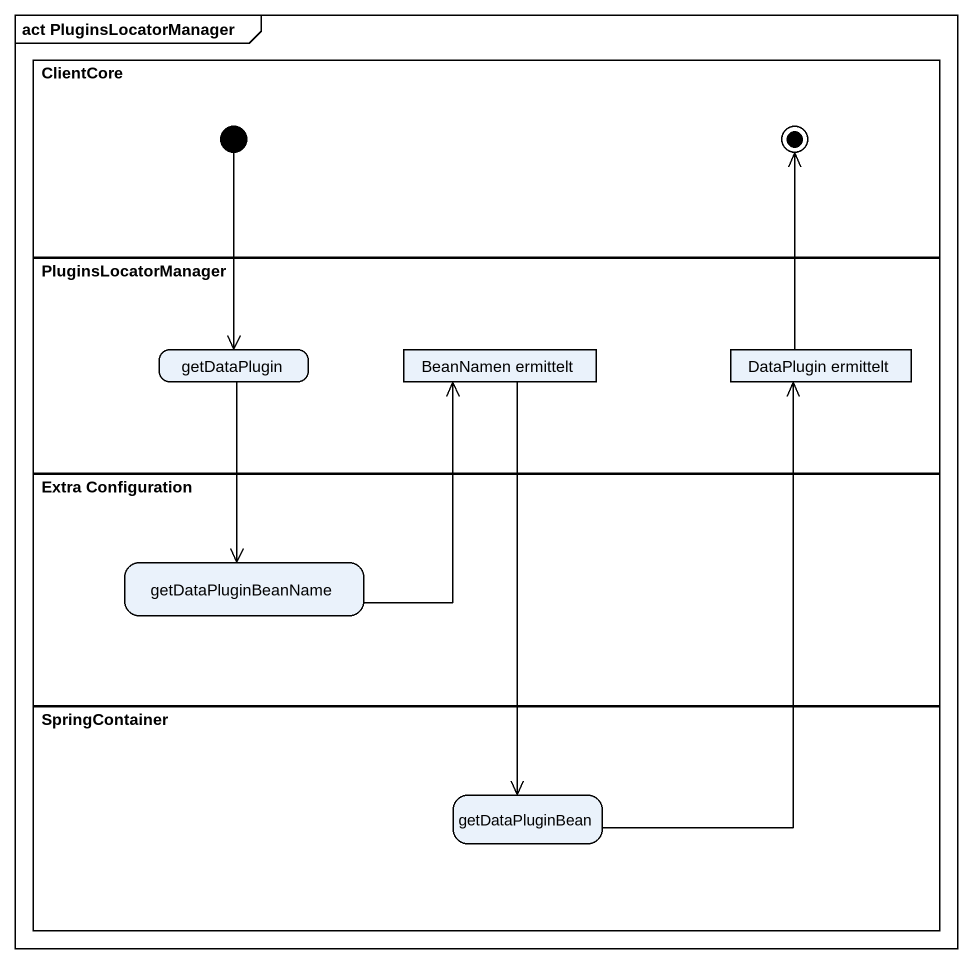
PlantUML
@startuml
mainframe act PluginsLocatorManager
hide empty description
state ClientCore <<partition>> {
  state initial1 <<start>>
  state final1 <<end>>
}
state PluginsLocatorManager <<partition>> {
  state getDataPlugin
  state "BeanNamen ermittelt" as BeanNamen_ermittelt <<object>>
  state "DataPlugin ermittelt" as DataPlugin_ermittelt <<object>>
}
state "Extra Configuration" as Extra_Configuration <<partition>> {
  state getDataPluginBeanName
}
state SpringContainer <<partition>> {
  state getDataPluginBean
}
initial1 --> getDataPlugin
getDataPlugin --> getDataPluginBeanName
BeanNamen_ermittelt --> getDataPluginBean
DataPlugin_ermittelt -up-> final1
getDataPluginBeanName -up-> BeanNamen_ermittelt
getDataPluginBean -up-> DataPlugin_ermittelt
@enduml
